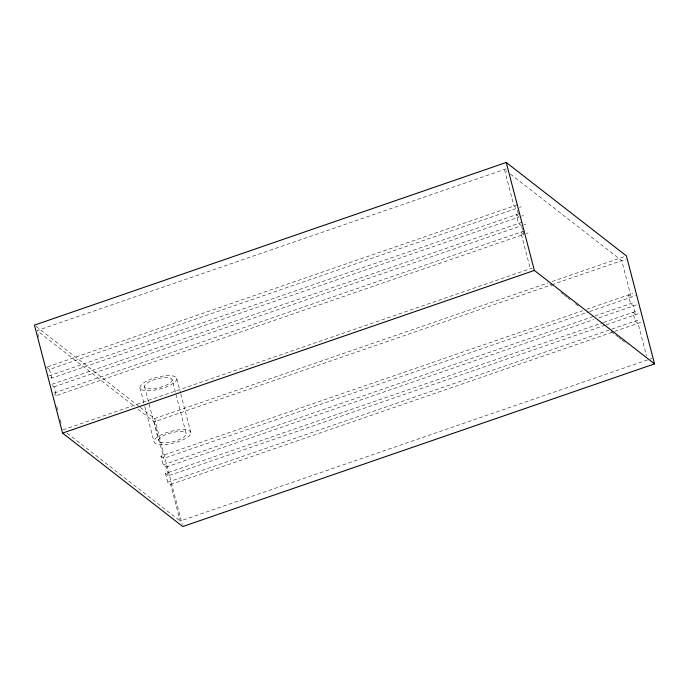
<?xml version="1.0" encoding="UTF-8"?>
<svg xmlns="http://www.w3.org/2000/svg" width="689" height="689" viewBox="0 0 689 689"><rect width="100%" height="100%" fill="white"/><g stroke="black" fill="none" stroke-linecap="round" stroke-linejoin="round"><path stroke-width="0.52" stroke-dasharray="3.44 2.58" d="M506.208 168.848L37.042 330.608L134.768 406.596M47.584 366.824L517.482 204.814M46.568 367.177L49.479 369.442L516.896 208.285L513.985 206.02L504.46 169.451L507.009 171.432M519.515 207.38L521.263 206.778M518.869 213.823L48.833 375.884L51.744 378.149L519.161 216.992M521.788 216.088L523.537 215.485M522.012 222.228L51.098 384.591L54.018 386.856L56.283 395.564L523.7 234.406L522.942 231.504M54.018 386.856L521.427 225.699M524.053 224.795L525.802 224.192M524.286 230.936L53.372 393.298L56.283 395.564M526.318 233.502L528.067 232.899M62.897 429.867L532.063 268.116M140.246 407.38L154.637 418.567L548.134 282.903M552.199 281.5L626.422 255.912M138.17 409.24L154.319 421.789L550.606 285.16M551.622 284.807L626.103 259.133M605.312 325.13L168.383 475.78L166.109 467.073L163.198 464.808L160.933 456.101L582.618 310.713M586.683 309.309L632.717 293.436M160.933 456.101L163.844 458.366L588.578 311.919M589.595 311.574L635.628 295.702M163.198 464.808L594.039 316.26M595.055 315.915L634.982 302.144M166.109 467.073L593.901 319.575M598.982 317.827L637.902 304.409M647.591 359.899L180.173 521.056L170.648 484.488L167.737 482.222L165.463 473.515L602.401 322.865M603.418 322.521L637.256 310.851M606.329 324.786L640.167 313.116M167.737 482.222L610.764 329.471M611.78 329.127L639.521 319.558M170.648 484.488L613.675 331.736M614.691 331.392L642.432 321.823M650.209 358.995L651.958 358.392M510.403 174.076L621.736 260.64L631.262 297.209L628.351 294.944L630.616 303.651L633.527 305.916L635.792 314.623L632.881 312.358L635.155 321.065L638.066 323.33L646.532 355.834M518.438 216.424L516.25 214.727L518.516 223.434L520.703 225.131M523.7 234.406L520.789 232.141L530.315 268.719M549.856 283.911L552.406 285.892M560.906 292.506L563.456 294.487M564.308 295.142L566.858 297.131M567.702 297.786L570.251 299.767M575.358 303.737L577.907 305.718M611.048 331.487L617.844 336.775M618.696 337.438L621.245 339.419M622.098 340.082L627.197 344.044M36.147 326.44L139.402 406.725M165.463 473.515L168.383 475.78M67.143 433.174L180.173 521.056M517.396 210.223L518.912 216.027M521.685 226.664L522.693 230.539M176.754 378.528A18.973 6.02 -14.6 0 1 150.116 390.646A18.973 6.02 -14.6 0 1 148.213 380.362A18.973 6.02 -14.6 0 1 176.754 378.528L180.544 393.066M180.811 394.099L190.819 432.511A18.973 6.02 -14.6 0 1 164.18 444.629A18.973 6.02 -14.6 0 1 162.277 434.354A18.973 6.02 -14.6 0 1 190.819 432.511M172.155 379.691A14.236 4.513 -14.6 0 1 152.183 388.777A14.236 4.513 -14.6 0 1 150.753 381.069A14.236 4.513 -14.6 0 1 172.155 379.691L186.219 433.674A14.236 4.513 -14.6 0 1 166.238 442.76A14.236 4.513 -14.6 0 1 164.809 435.052A14.236 4.513 -14.6 0 1 186.219 433.674M154.637 418.567L182.223 524.467M154.319 421.789L163.844 458.366M144.569 386.667L158.634 440.65M139.97 387.829L144.569 405.476M144.836 406.519L154.035 441.813M49.479 369.442L51.744 378.149M37.835 333.657L38.894 337.713M56.808 406.501L57.867 410.566M60.253 419.713L61.312 423.778"/><path stroke-width="1.03" d="M506.234 162.458L34.45 325.122L62.578 433.088L182.766 526.542L654.55 363.878L626.422 255.912L506.234 162.458L534.363 270.433L654.55 363.878M62.578 433.088L534.363 270.433"/></g></svg>
